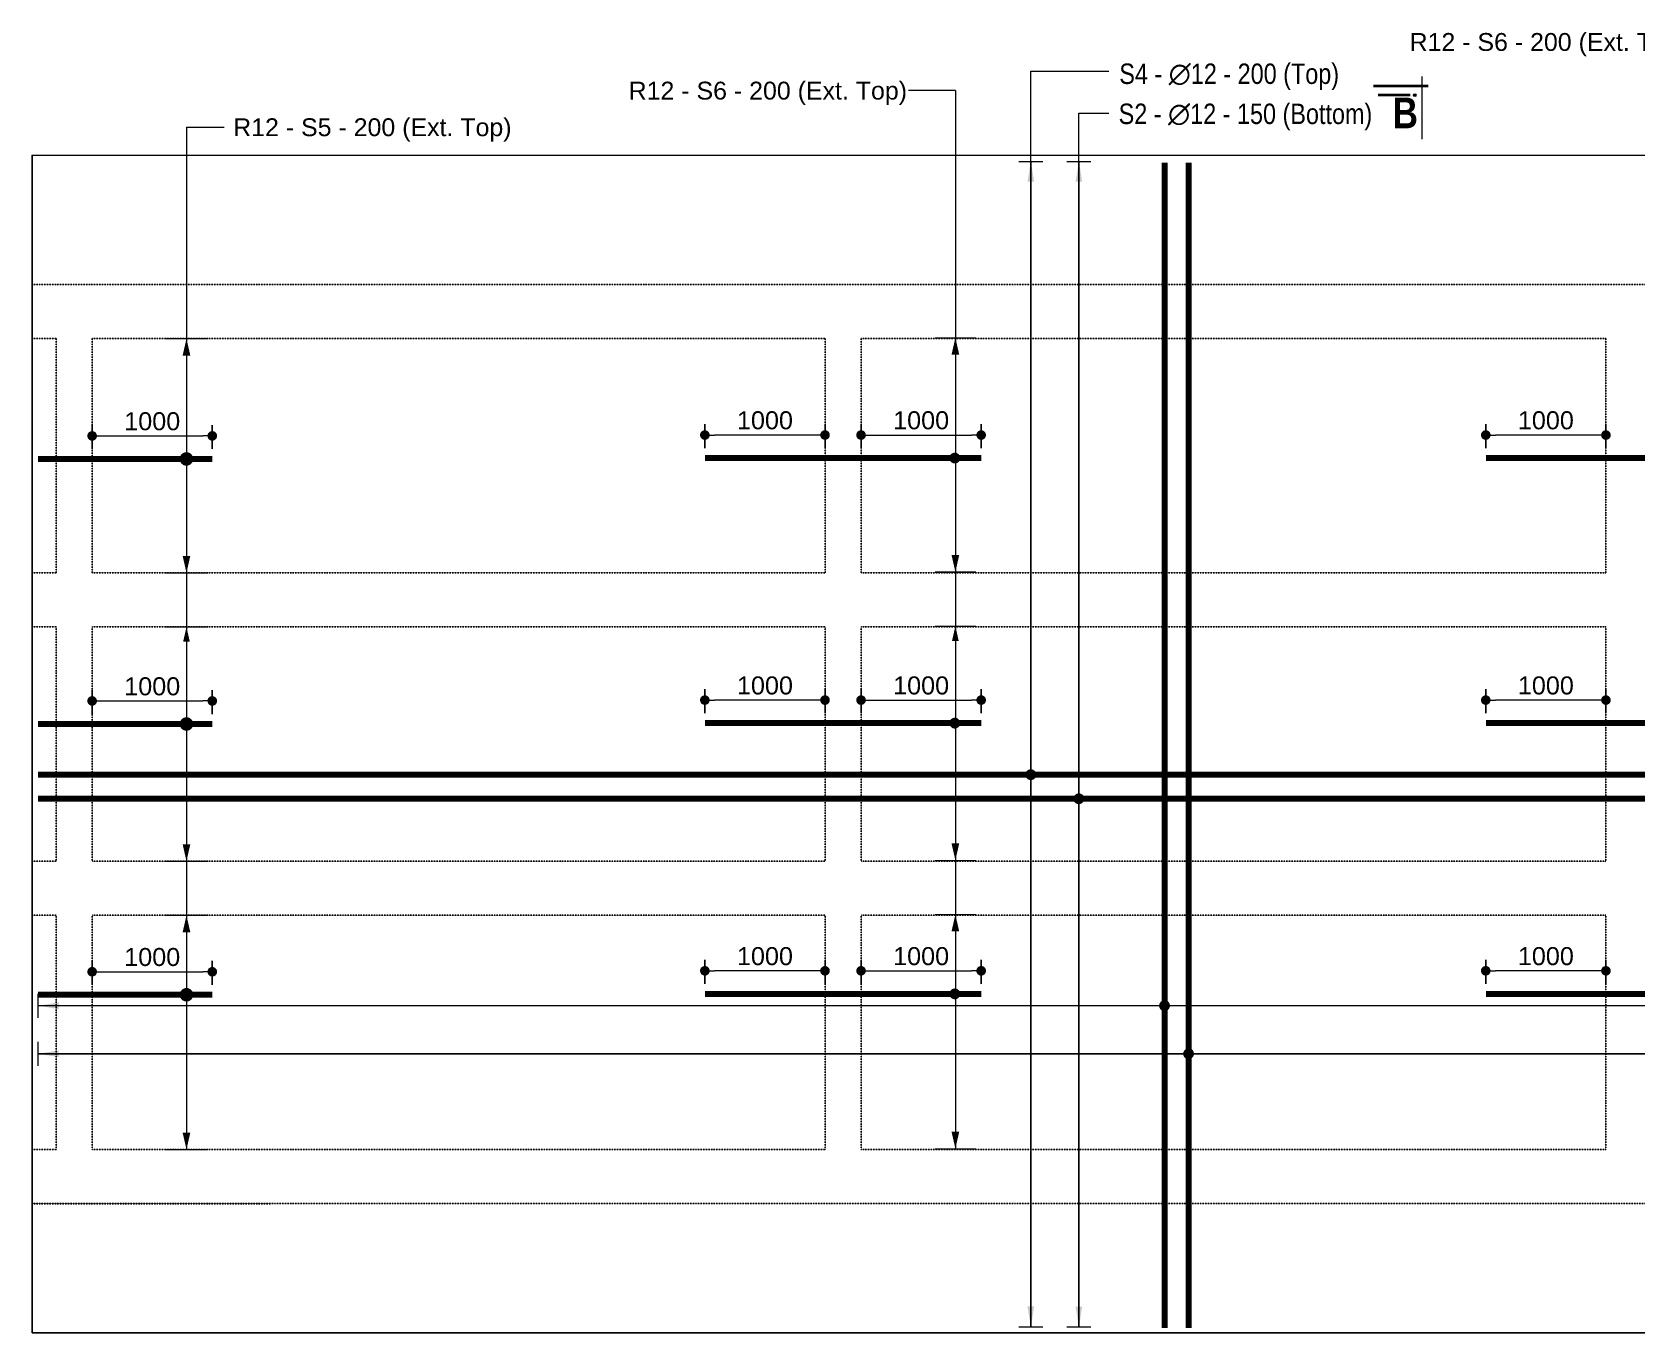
# Model space of a CAD drawing. Header units: millimetres. Extents: x 95937 to 362296, y -118999 to 39765.
# Drawn here: x 120548 to 133906, y 28872 to 39699 of the extents above; entities that cross this region are included whole.
import ezdxf

# ---------------------------------------------------------------- set-up
doc = ezdxf.new("R2010")
doc.units = ezdxf.units.MM
doc.header["$LTSCALE"] = 0.2
doc.header["$PDMODE"] = 2
doc.linetypes.add('DASHED', pattern=[0.75, 0.5, -0.25])
for name, color, linetype, lineweight in [('Ber', 12, 'Continuous', 35), ('Ber_Top', 80, 'DASHED', 30), ('Border', 250, 'Continuous', 20), ('Dim Arrow', 150, 'Continuous', 9), ('Dim Arrow @ 85', 150, 'Continuous', 9), ('Dimision', 94, 'Continuous', 15), ('Section Marks', 7, 'Continuous', 15), ('Text', 7, 'Continuous', 5), ('Text @ 85', 7, 'Continuous', 5), ('Text_Normal @ 85', 7, 'Continuous', 25)]:
    doc.layers.add(name, color=color, linetype=linetype, lineweight=lineweight)
doc.layers.add('Deck Slab', color=200, linetype='Continuous')
doc.layers.add('Girder Line', color=200, linetype='Continuous')
doc.styles.get("Standard").update_dxf_attribs({"font": 'arial.ttf'})
doc.styles.add('SWIS_B_N', font='swisscb.ttf', dxfattribs={"height": 2})
doc.styles.add('SWIS_R_N', font='swissc.ttf', dxfattribs={"height": 2})
doc.dimstyles.new('Closed_Arrow', dxfattribs={"dimtxt": 2, "dimasz": 2, "dimexe": 1.25, "dimexo": 0.75, "dimgap": 0.75, "dimtad": 2, "dimdec": 0, "dimzin": 0, "dimdsep": 46, "dimtxsty": 'SWIS_R_N', "dimblk": 'DOT', "dimcen": 0.5, "dimadec": 0, "dimazin": 0, "dimtfac": 1, "dimtdec": 0, "dimtofl": 0, "dimtmove": 0, "dimatfit": 3, "dimfxl": 1.25, "dimfxlon": 1, "dimtolj": 1, "dimtzin": 0, "dimarcsym": 0})
doc.dimstyles.new('ISO-25', dxfattribs={"dimtxt": 75, "dimasz": 45, "dimexe": 125, "dimexo": 75.625, "dimgap": 60, "dimtad": 1, "dimdec": 0, "dimtxsty": 'Standard', "dimblk": 'DOT', "dimcen": 52.5, "dimclrd": 256, "dimclre": 256, "dimclrt": 256, "dimadec": 0, "dimazin": 0, "dimtfac": 1, "dimtdec": 0, "dimtix": 1, "dimtmove": 0, "dimatfit": 3, "dimldrblk": 'DOT', "dimfxl": 1, "dimlwd": -1, "dimarcsym": 0})

# ---------------------------------------------------------------- blocks, each defined once
blk = doc.blocks.new('_Dot')
at = {"color": 0, "linetype": 'ByBlock', "lineweight": -2}
blk.add_line((-0.5, 0), (-1, 0), dxfattribs=at)
at = {"color": 0, "linetype": 'ByBlock', "const_width": 0.5}
blk.add_lwpolyline([(-0.25, 0, 1), (0.25, 0, 1)], format="xyb", close=True, dxfattribs=at)
blk = doc.blocks.new('*D262')
at = {"layer": 'Defpoints', "color": 0, "ltscale": 10, "transparency": 16777216}
for p in [(128448, 36345), (127448, 36161), (128448, 36161)]:
    blk.add_point(p, dxfattribs=at)
at = {"layer": 'Dimision', "lineweight": -2, "ltscale": 10, "transparency": 16777216}
for p, q in [((127448, 36236), (127448, 36435)), ((128448, 36236), (128448, 36435))]:
    blk.add_line(p, q, dxfattribs=at)
at = {"layer": 'Dimision', "ltscale": 10, "transparency": 16777216}
blk.add_line((127528, 36345), (128368, 36345), dxfattribs=at)
at = {"layer": 'Dimision', "ltscale": 10, "transparency": 16777216, "xscale": 80, "yscale": 80, "zscale": 80, "rotation": 180}
blk.add_blockref('_Dot', (127448, 36345), dxfattribs=at)
at = {"layer": 'Dimision', "ltscale": 10, "transparency": 16777216, "xscale": 80, "yscale": 80, "zscale": 80}
blk.add_blockref('_Dot', (128448, 36345), dxfattribs=at)
at = {"layer": 'Dimision', "lineweight": 13, "ltscale": 10, "transparency": 16777216, "insert": (127948, 36467), "char_height": 150, "attachment_point": 5}
blk.add_mtext('1000', dxfattribs=at)
blk = doc.blocks.new('*D263')
at = {"layer": 'Defpoints', "color": 0, "ltscale": 10, "transparency": 16777216}
for p in [(126148, 36345), (126148, 36161), (127148, 36161)]:
    blk.add_point(p, dxfattribs=at)
at = {"layer": 'Dimision', "lineweight": -2, "ltscale": 10, "transparency": 16777216}
for p, q in [((126148, 36236), (126148, 36435)), ((127148, 36236), (127148, 36435))]:
    blk.add_line(p, q, dxfattribs=at)
at = {"layer": 'Dimision', "ltscale": 10, "transparency": 16777216}
blk.add_line((127068, 36345), (126228, 36345), dxfattribs=at)
at = {"layer": 'Dimision', "ltscale": 10, "transparency": 16777216, "xscale": 80, "yscale": 80, "zscale": 80, "rotation": 180}
blk.add_blockref('_Dot', (126148, 36345), dxfattribs=at)
at = {"layer": 'Dimision', "ltscale": 10, "transparency": 16777216, "xscale": 80, "yscale": 80, "zscale": 80}
blk.add_blockref('_Dot', (127148, 36345), dxfattribs=at)
at = {"layer": 'Dimision', "lineweight": 13, "ltscale": 10, "transparency": 16777216, "insert": (126648, 36467), "char_height": 150, "attachment_point": 5}
blk.add_mtext('1000', dxfattribs=at)
blk = doc.blocks.new('*D264')
at = {"layer": 'Defpoints', "color": 0, "ltscale": 10, "transparency": 16777216}
for p in [(128448, 34139), (127448, 33955), (128448, 33955)]:
    blk.add_point(p, dxfattribs=at)
at = {"layer": 'Dimision', "lineweight": -2, "ltscale": 10, "transparency": 16777216}
for p, q in [((127448, 34030), (127448, 34229)), ((128448, 34030), (128448, 34229))]:
    blk.add_line(p, q, dxfattribs=at)
at = {"layer": 'Dimision', "ltscale": 10, "transparency": 16777216}
blk.add_line((127528, 34139), (128368, 34139), dxfattribs=at)
at = {"layer": 'Dimision', "ltscale": 10, "transparency": 16777216, "xscale": 80, "yscale": 80, "zscale": 80, "rotation": 180}
blk.add_blockref('_Dot', (127448, 34139), dxfattribs=at)
at = {"layer": 'Dimision', "ltscale": 10, "transparency": 16777216, "xscale": 80, "yscale": 80, "zscale": 80}
blk.add_blockref('_Dot', (128448, 34139), dxfattribs=at)
at = {"layer": 'Dimision', "lineweight": 13, "ltscale": 10, "transparency": 16777216, "insert": (127948, 34260), "char_height": 150, "attachment_point": 5}
blk.add_mtext('1000', dxfattribs=at)
blk = doc.blocks.new('*D265')
at = {"layer": 'Defpoints', "color": 0, "ltscale": 10, "transparency": 16777216}
for p in [(126148, 34139), (126148, 33955), (127148, 33955)]:
    blk.add_point(p, dxfattribs=at)
at = {"layer": 'Dimision', "lineweight": -2, "ltscale": 10, "transparency": 16777216}
for p, q in [((126148, 34030), (126148, 34229)), ((127148, 34030), (127148, 34229))]:
    blk.add_line(p, q, dxfattribs=at)
at = {"layer": 'Dimision', "ltscale": 10, "transparency": 16777216}
blk.add_line((127068, 34139), (126228, 34139), dxfattribs=at)
at = {"layer": 'Dimision', "ltscale": 10, "transparency": 16777216, "xscale": 80, "yscale": 80, "zscale": 80, "rotation": 180}
blk.add_blockref('_Dot', (126148, 34139), dxfattribs=at)
at = {"layer": 'Dimision', "ltscale": 10, "transparency": 16777216, "xscale": 80, "yscale": 80, "zscale": 80}
blk.add_blockref('_Dot', (127148, 34139), dxfattribs=at)
at = {"layer": 'Dimision', "lineweight": 13, "ltscale": 10, "transparency": 16777216, "insert": (126648, 34260), "char_height": 150, "attachment_point": 5}
blk.add_mtext('1000', dxfattribs=at)
blk = doc.blocks.new('*D266')
at = {"layer": 'Defpoints', "color": 0, "ltscale": 10, "transparency": 16777216}
for p in [(128448, 31886), (127448, 31701), (128448, 31701)]:
    blk.add_point(p, dxfattribs=at)
at = {"layer": 'Dimision', "lineweight": -2, "ltscale": 10, "transparency": 16777216}
for p, q in [((127448, 31777), (127448, 31976)), ((128448, 31777), (128448, 31976))]:
    blk.add_line(p, q, dxfattribs=at)
at = {"layer": 'Dimision', "ltscale": 10, "transparency": 16777216}
blk.add_line((127528, 31886), (128368, 31886), dxfattribs=at)
at = {"layer": 'Dimision', "ltscale": 10, "transparency": 16777216, "xscale": 80, "yscale": 80, "zscale": 80, "rotation": 180}
blk.add_blockref('_Dot', (127448, 31886), dxfattribs=at)
at = {"layer": 'Dimision', "ltscale": 10, "transparency": 16777216, "xscale": 80, "yscale": 80, "zscale": 80}
blk.add_blockref('_Dot', (128448, 31886), dxfattribs=at)
at = {"layer": 'Dimision', "lineweight": 13, "ltscale": 10, "transparency": 16777216, "insert": (127948, 32007), "char_height": 150, "attachment_point": 5}
blk.add_mtext('1000', dxfattribs=at)
blk = doc.blocks.new('*D267')
at = {"layer": 'Defpoints', "color": 0, "ltscale": 10, "transparency": 16777216}
for p in [(126148, 31886), (126148, 31701), (127148, 31701)]:
    blk.add_point(p, dxfattribs=at)
at = {"layer": 'Dimision', "lineweight": -2, "ltscale": 10, "transparency": 16777216}
for p, q in [((126148, 31777), (126148, 31976)), ((127148, 31777), (127148, 31976))]:
    blk.add_line(p, q, dxfattribs=at)
at = {"layer": 'Dimision', "ltscale": 10, "transparency": 16777216}
blk.add_line((127068, 31886), (126228, 31886), dxfattribs=at)
at = {"layer": 'Dimision', "ltscale": 10, "transparency": 16777216, "xscale": 80, "yscale": 80, "zscale": 80, "rotation": 180}
blk.add_blockref('_Dot', (126148, 31886), dxfattribs=at)
at = {"layer": 'Dimision', "ltscale": 10, "transparency": 16777216, "xscale": 80, "yscale": 80, "zscale": 80}
blk.add_blockref('_Dot', (127148, 31886), dxfattribs=at)
at = {"layer": 'Dimision', "lineweight": 13, "ltscale": 10, "transparency": 16777216, "insert": (126648, 32007), "char_height": 150, "attachment_point": 5}
blk.add_mtext('1000', dxfattribs=at)
blk = doc.blocks.new('*D269')
at = {"layer": 'Defpoints', "color": 0, "ltscale": 10, "transparency": 16777216}
for p in [(132648, 36345), (132648, 36161), (133648, 36161)]:
    blk.add_point(p, dxfattribs=at)
at = {"layer": 'Dimision', "lineweight": -2, "ltscale": 10, "transparency": 16777216}
for p, q in [((132648, 36236), (132648, 36435)), ((133648, 36236), (133648, 36435))]:
    blk.add_line(p, q, dxfattribs=at)
at = {"layer": 'Dimision', "ltscale": 10, "transparency": 16777216}
blk.add_line((133568, 36345), (132728, 36345), dxfattribs=at)
at = {"layer": 'Dimision', "ltscale": 10, "transparency": 16777216, "xscale": 80, "yscale": 80, "zscale": 80, "rotation": 180}
blk.add_blockref('_Dot', (132648, 36345), dxfattribs=at)
at = {"layer": 'Dimision', "ltscale": 10, "transparency": 16777216, "xscale": 80, "yscale": 80, "zscale": 80}
blk.add_blockref('_Dot', (133648, 36345), dxfattribs=at)
at = {"layer": 'Dimision', "lineweight": 13, "ltscale": 10, "transparency": 16777216, "insert": (133148, 36467), "char_height": 150, "attachment_point": 5}
blk.add_mtext('1000', dxfattribs=at)
blk = doc.blocks.new('*D271')
at = {"layer": 'Defpoints', "color": 0, "ltscale": 10, "transparency": 16777216}
for p in [(132648, 34139), (132648, 33955), (133648, 33955)]:
    blk.add_point(p, dxfattribs=at)
at = {"layer": 'Dimision', "lineweight": -2, "ltscale": 10, "transparency": 16777216}
for p, q in [((132648, 34030), (132648, 34229)), ((133648, 34030), (133648, 34229))]:
    blk.add_line(p, q, dxfattribs=at)
at = {"layer": 'Dimision', "ltscale": 10, "transparency": 16777216}
blk.add_line((133568, 34139), (132728, 34139), dxfattribs=at)
at = {"layer": 'Dimision', "ltscale": 10, "transparency": 16777216, "xscale": 80, "yscale": 80, "zscale": 80, "rotation": 180}
blk.add_blockref('_Dot', (132648, 34139), dxfattribs=at)
at = {"layer": 'Dimision', "ltscale": 10, "transparency": 16777216, "xscale": 80, "yscale": 80, "zscale": 80}
blk.add_blockref('_Dot', (133648, 34139), dxfattribs=at)
at = {"layer": 'Dimision', "lineweight": 13, "ltscale": 10, "transparency": 16777216, "insert": (133148, 34260), "char_height": 150, "attachment_point": 5}
blk.add_mtext('1000', dxfattribs=at)
blk = doc.blocks.new('*D273')
at = {"layer": 'Defpoints', "color": 0, "ltscale": 10, "transparency": 16777216}
for p in [(132648, 31886), (132648, 31701), (133648, 31701)]:
    blk.add_point(p, dxfattribs=at)
at = {"layer": 'Dimision', "lineweight": -2, "ltscale": 10, "transparency": 16777216}
for p, q in [((132648, 31777), (132648, 31976)), ((133648, 31777), (133648, 31976))]:
    blk.add_line(p, q, dxfattribs=at)
at = {"layer": 'Dimision', "ltscale": 10, "transparency": 16777216}
blk.add_line((133568, 31886), (132728, 31886), dxfattribs=at)
at = {"layer": 'Dimision', "ltscale": 10, "transparency": 16777216, "xscale": 80, "yscale": 80, "zscale": 80, "rotation": 180}
blk.add_blockref('_Dot', (132648, 31886), dxfattribs=at)
at = {"layer": 'Dimision', "ltscale": 10, "transparency": 16777216, "xscale": 80, "yscale": 80, "zscale": 80}
blk.add_blockref('_Dot', (133648, 31886), dxfattribs=at)
at = {"layer": 'Dimision', "lineweight": 13, "ltscale": 10, "transparency": 16777216, "insert": (133148, 32007), "char_height": 150, "attachment_point": 5}
blk.add_mtext('1000', dxfattribs=at)
blk = doc.blocks.new('*D274')
at = {"layer": 'Defpoints', "color": 0, "ltscale": 10, "transparency": 16777216}
for p in [(122048, 36338), (121048, 36153), (122048, 36153)]:
    blk.add_point(p, dxfattribs=at)
at = {"layer": 'Dimision', "lineweight": -2, "ltscale": 10, "transparency": 16777216}
for p, q in [((121048, 36229), (121048, 36428)), ((122048, 36229), (122048, 36428))]:
    blk.add_line(p, q, dxfattribs=at)
at = {"layer": 'Dimision', "ltscale": 10, "transparency": 16777216}
blk.add_line((121128, 36338), (121968, 36338), dxfattribs=at)
at = {"layer": 'Dimision', "ltscale": 10, "transparency": 16777216, "xscale": 80, "yscale": 80, "zscale": 80, "rotation": 180}
blk.add_blockref('_Dot', (121048, 36338), dxfattribs=at)
at = {"layer": 'Dimision', "ltscale": 10, "transparency": 16777216, "xscale": 80, "yscale": 80, "zscale": 80}
blk.add_blockref('_Dot', (122048, 36338), dxfattribs=at)
at = {"layer": 'Dimision', "lineweight": 13, "ltscale": 10, "transparency": 16777216, "insert": (121548, 36459), "char_height": 150, "attachment_point": 5}
blk.add_mtext('1000', dxfattribs=at)
blk = doc.blocks.new('*D275')
at = {"layer": 'Defpoints', "color": 0, "ltscale": 10, "transparency": 16777216}
for p in [(122048, 34132), (121048, 33947), (122048, 33947)]:
    blk.add_point(p, dxfattribs=at)
at = {"layer": 'Dimision', "lineweight": -2, "ltscale": 10, "transparency": 16777216}
for p, q in [((121048, 34023), (121048, 34222)), ((122048, 34023), (122048, 34222))]:
    blk.add_line(p, q, dxfattribs=at)
at = {"layer": 'Dimision', "ltscale": 10, "transparency": 16777216}
blk.add_line((121128, 34132), (121968, 34132), dxfattribs=at)
at = {"layer": 'Dimision', "ltscale": 10, "transparency": 16777216, "xscale": 80, "yscale": 80, "zscale": 80, "rotation": 180}
blk.add_blockref('_Dot', (121048, 34132), dxfattribs=at)
at = {"layer": 'Dimision', "ltscale": 10, "transparency": 16777216, "xscale": 80, "yscale": 80, "zscale": 80}
blk.add_blockref('_Dot', (122048, 34132), dxfattribs=at)
at = {"layer": 'Dimision', "lineweight": 13, "ltscale": 10, "transparency": 16777216, "insert": (121548, 34253), "char_height": 150, "attachment_point": 5}
blk.add_mtext('1000', dxfattribs=at)
blk = doc.blocks.new('*D276')
at = {"layer": 'Defpoints', "color": 0, "ltscale": 10, "transparency": 16777216}
for p in [(122048, 31878), (121048, 31694), (122048, 31694)]:
    blk.add_point(p, dxfattribs=at)
at = {"layer": 'Dimision', "lineweight": -2, "ltscale": 10, "transparency": 16777216}
for p, q in [((121048, 31770), (121048, 31968)), ((122048, 31770), (122048, 31968))]:
    blk.add_line(p, q, dxfattribs=at)
at = {"layer": 'Dimision', "ltscale": 10, "transparency": 16777216}
blk.add_line((121128, 31878), (121968, 31878), dxfattribs=at)
at = {"layer": 'Dimision', "ltscale": 10, "transparency": 16777216, "xscale": 80, "yscale": 80, "zscale": 80, "rotation": 180}
blk.add_blockref('_Dot', (121048, 31878), dxfattribs=at)
at = {"layer": 'Dimision', "ltscale": 10, "transparency": 16777216, "xscale": 80, "yscale": 80, "zscale": 80}
blk.add_blockref('_Dot', (122048, 31878), dxfattribs=at)
at = {"layer": 'Dimision', "lineweight": 13, "ltscale": 10, "transparency": 16777216, "insert": (121548, 32000), "char_height": 150, "attachment_point": 5}
blk.add_mtext('1000', dxfattribs=at)

msp = doc.modelspace()

# ---------------------------------------------------------------- hatches: boundary and pattern name
at = {"layer": 'Section Marks'}
msp.add_hatch(color=256, dxfattribs=at).paths.add_polyline_path([(132056.3, 39163.2, -1), (132056.3, 39185.2, -1)])

# ---------------------------------------------------------------- linework, layer by layer
at = {"layer": 'Ber', "color": 1, "lineweight": 53, "ltscale": 0.6, "const_width": 50}
for points in [[(130174.1, 38612.4), (130174.1, 28912.4)], [(120598.2, 33318), (140506.4, 33318.9)]]:
    msp.add_lwpolyline(points, dxfattribs=at)
at = {"layer": 'Ber_Top', "lineweight": 53, "ltscale": 20, "const_width": 50}
for points in [[(129973.9, 38612.4), (129973.9, 28912.4)], [(120598.2, 36146.1), (122048.2, 36146.1)], [(126148.2, 36153.4), (128448.2, 36153.4)], [(132648.5, 36153.4), (134948.5, 36153.4)], [(120598.2, 33940), (122048.2, 33940)], [(126148.2, 33947.3), (128448.2, 33947.3)], [(132648.5, 33947.3), (134948.5, 33947.3)], [(120598.2, 33518.4), (140506.4, 33519.2)], [(120598.2, 31686.7), (122048.2, 31686.7)], [(126148.2, 31694), (128448.2, 31694)], [(132648.5, 31694), (134948.5, 31694)]]:
    msp.add_lwpolyline(points, dxfattribs=at)
at = {"layer": 'Border', "color": 7, "lineweight": 13, "ltscale": 10}
for points in [[(128233.2, 39212.2), (127841.9, 39212.2)], [(128233.2, 39212.2), (128233.2, 30405.4)], [(121833.2, 38907.5), (121833.2, 30398.1)], [(121833.2, 38907.5), (122148, 38907.5)], [(121664.2, 37147.8), (122002.1, 37147.8)], [(128064.2, 37155.1), (128402.1, 37155.1)], [(121664.2, 35198.1), (122002.1, 35198.1)], [(128064.2, 35205.4), (128402.1, 35205.4)], [(121664.2, 34747.9), (122002.1, 34747.9)], [(128064.2, 34755.2), (128402.1, 34755.2)], [(121664.2, 32797.9), (122002.1, 32797.9)], [(128064.2, 32805.2), (128402.1, 32805.2)], [(121664.2, 32347.8), (122002.1, 32347.8)], [(128064.2, 32355.1), (128402.1, 32355.1)], [(121664.2, 30398.1), (122002.1, 30398.1)], [(128064.2, 30405.4), (128402.1, 30405.4)]]:
    msp.add_lwpolyline(points, dxfattribs=at)
at = {"layer": 'Border', "color": 2, "ltscale": 10}
for points in [[(121833.2, 37147.8, 0, 64, 0), (121833.2, 37006.5, 64, 64, 0)], [(128233.2, 37155.1, 0, 64, 0), (128233.2, 37013.8, 64, 64, 0)], [(121833.2, 35198.1, 0, 64, 0), (121833.2, 35339.4, 64, 64, 0)], [(128233.2, 35205.4, 0, 64, 0), (128233.2, 35346.7, 64, 64, 0)], [(121833.2, 34747.9, 0, 56, 0), (121833.2, 34624.3, 56, 56, 0)], [(128233.2, 34755.2, 0, 56, 0), (128233.2, 34631.6, 56, 56, 0)], [(121833.2, 32797.9, 0, 64, 0), (121833.2, 32939.3, 64, 64, 0)], [(128233.2, 32805.2, 0, 64, 0), (128233.2, 32946.6, 64, 64, 0)], [(121833.2, 32347.8, 0, 64, 0), (121833.2, 32206.5, 64, 64, 0)], [(128233.2, 32355.1, 0, 64, 0), (128233.2, 32213.8, 64, 64, 0)], [(121833.2, 30398.1, 0, 64, 0), (121833.2, 30539.4, 64, 64, 0)], [(128233.2, 30405.4, 0, 64, 0), (128233.2, 30546.7, 64, 64, 0)]]:
    msp.add_lwpolyline(points, format="xyseb", dxfattribs=at)
for points, const_width in [([(121804.7, 36146.1, 1), (121861.7, 36146.1, 1)], 55.5), ([(128205.6, 36153.4, 1), (128251.2, 36153.4, 1)], 44.4), ([(121804.7, 33940, 1), (121861.7, 33940, 1)], 55.5), ([(128205.6, 33947.3, 1), (128251.2, 33947.3, 1)], 44.4), ([(128838.5, 33518.4, 1), (128884.1, 33518.4, 1)], 44.4), ([(129238.5, 33318, 1), (129284.1, 33318, 1)], 44.4), ([(121804.7, 31686.7, -1), (121861.7, 31686.7, -1)], 55.5), ([(128205.6, 31694, 1), (128251.2, 31694, 1)], 44.4), ([(129951.1, 31595.4, 1), (129996.7, 31595.4, 1)], 44.4), ([(130151.3, 31195.4, 1), (130196.9, 31195.4, 1)], 44.4)]:
    msp.add_lwpolyline(points, format="xyb", close=True, dxfattribs=dict(at, const_width=const_width))
at = {"layer": 'Deck Slab'}
msp.add_lwpolyline([(120548.2, 28872.9), (120548.2, 38672.9), (140556.4, 38673.9), (140556.4, 28873.9), (120548.2, 28872.4)], dxfattribs=at)
at = {"layer": 'Dim Arrow', "ltscale": 20}
for points in [[(128861.3, 30397.9), (128861.3, 39372.8), (129511.3, 39372.8)], [(129261.3, 30397.9), (129261.3, 39022.8), (129511.3, 39022.8)], [(128761.3, 38622.8), (128961.3, 38622.8)], [(129161.3, 38622.9), (129361.3, 38622.9)], [(120598.2, 31495.4), (120598.2, 31695.4)], [(120598.2, 31095.4), (120598.2, 31295.4)], [(128761.3, 28922), (128961.3, 28922)], [(129161.3, 28922.1), (129361.3, 28922.1)]]:
    msp.add_lwpolyline(points, dxfattribs=at)
at = {"layer": 'Girder Line', "linetype": 'DASHED', "ltscale": 0.15}
for p, q in [((120548.2, 37597.9), (140556.6, 37598.9)), ((120548.2, 37597.4), (140556.4, 37598.3)), ((120548.2, 37147.9), (120748.2, 37147.9)), ((120748.2, 37147.9), (120748.2, 35197.9)), ((121048.2, 37147.9), (121048.2, 35197.9)), ((121048.2, 37147.9), (127148.2, 37147.9)), ((127148.2, 37147.9), (127148.2, 35197.9)), ((127448.2, 37147.9), (133648.5, 37147.9)), ((127448.2, 37147.9), (127448.2, 35197.9)), ((133648.5, 37147.9), (133648.5, 35197.9)), ((120548.2, 35197.9), (120748.2, 35197.9)), ((121048.2, 35197.9), (127148.2, 35197.9)), ((127448.2, 35197.9), (133648.5, 35197.9)), ((120548.2, 34747.9), (120748.2, 34747.9)), ((120748.2, 34747.9), (120748.2, 32797.9)), ((121048.2, 34747.9), (121048.2, 32797.9)), ((121048.2, 34747.9), (127148.2, 34747.9)), ((127148.2, 34747.9), (127148.2, 32797.9)), ((127448.2, 34747.9), (127448.2, 32797.9)), ((127448.2, 34747.9), (133648.5, 34747.9)), ((133648.5, 34747.9), (133648.5, 32797.9)), ((120548.2, 32797.9), (120748.2, 32797.9)), ((121048.2, 32797.9), (127148.2, 32797.9)), ((127448.2, 32797.9), (133648.5, 32797.9)), ((120548.2, 32347.9), (120748.2, 32347.9)), ((120748.2, 32347.9), (120748.2, 30398.5)), ((121048.2, 32347.9), (121048.2, 30398.5)), ((121048.2, 32347.9), (127148.2, 32347.9)), ((127148.2, 32347.9), (127148.2, 30398.5)), ((127448.2, 32347.9), (133648.5, 32347.9)), ((127448.2, 32347.9), (127448.2, 30398.5)), ((133648.5, 32347.9), (133648.5, 30398.5)), ((120548.2, 30398.5), (120748.2, 30398.5)), ((121048.2, 30398.5), (127148.2, 30398.5)), ((127448.2, 30398.5), (133648.5, 30398.5)), ((120548.2, 29948.5), (140556.6, 29949.4)), ((120548.2, 29947.9), (140556.4, 29948.9))]:
    msp.add_line(p, q, dxfattribs=at)
at = {"layer": 'Section Marks'}
msp.add_line((132117.8, 38808.9), (132117.8, 39328.8), dxfattribs=at)
at = {"layer": 'Section Marks', "const_width": 22}
for points in [[(132169, 39251.1), (131712.5, 39251.1)], [(132019.8, 39174.2), (131751.1, 39174.2)]]:
    msp.add_lwpolyline(points, dxfattribs=at)
at = {"layer": 'Section Marks'}
msp.add_circle((132056.3, 39174.2), 11, dxfattribs=at)

# ---------------------------------------------------------------- texts
at = {"layer": 'Text'}
for s, p in [('R12 - S6 - 200 (Ext. Top)', (132013.8, 39542.3)), ('R12 - S6 - 200 (Ext. Top)', (125513.6, 39137.4)), ('R12 - S5 - 200 (Ext. Top)', (122222, 38832.7))]:
    msp.add_text(s, height=148.5, dxfattribs=at).set_placement(p)
at = {"layer": 'Text @ 85', "style": 'SWIS_B_N'}
msp.add_text('B', height=255, dxfattribs=at).set_placement((131872.4, 38898.4))
at = {"layer": 'Text_Normal @ 85', "ltscale": 20, "char_height": 170, "width": 2204.37, "attachment_point": 1, "style": 'SWIS_R_N'}
for s, insert in [('S4 - ∅12 - 200 (Top)', (129597.7, 39437.2)), ('S2 - ∅12 - 150 (Bottom)', (129592.3, 39103.5))]:
    msp.add_mtext(s, dxfattribs=dict(at, insert=insert))

# ---------------------------------------------------------------- dimensions: what is measured, and where the dimension line sits
at = {"layer": 'Dimision', "lineweight": 13, "ltscale": 10}
for base, p1, p2, picture, middle in [((122048.2, 36337.8), (121048.2, 36153.4), (122048.2, 36153.4), '*D274', (121548.2, 36459.4)), ((128448.2, 36345.1), (127448.2, 36160.7), (128448.2, 36160.7), '*D262', (127948.2, 36466.7)), ((122048.2, 34131.6), (121048.2, 33947.3), (122048.2, 33947.3), '*D275', (121548.2, 34253.2)), ((128448.2, 34138.9), (127448.2, 33954.6), (128448.2, 33954.6), '*D264', (127948.2, 34260.5)), ((122048.2, 31878.3), (121048.2, 31694), (122048.2, 31694), '*D276', (121548.2, 31999.9)), ((128448.2, 31885.6), (127448.2, 31701.3), (128448.2, 31701.3), '*D266', (127948.2, 32007.2))]:
    dim = msp.add_linear_dim(base=base, p1=p1, p2=p2, dimstyle='ISO-25', override={"dimtxt": 150, "dimasz": 80, "dimexe": 90, "dimgap": 45}, dxfattribs=at)
    dim.commit()
    dim.dimension.update_dxf_attribs({"geometry": picture, "text_midpoint": middle})
for base, p1, p2, picture, middle in [((126148.2, 36345.1), (127148.2, 36160.7), (126148.2, 36160.7), '*D263', (126648.2, 36466.7)), ((132648.5, 36345.1), (133648.5, 36160.7), (132648.5, 36160.7), '*D269', (133148.5, 36466.7)), ((126148.2, 34138.9), (127148.2, 33954.6), (126148.2, 33954.6), '*D265', (126648.2, 34260.5)), ((132648.5, 34138.9), (133648.5, 33954.6), (132648.5, 33954.6), '*D271', (133148.5, 34260.5)), ((126148.2, 31885.6), (127148.2, 31701.3), (126148.2, 31701.3), '*D267', (126648.2, 32007.2)), ((132648.5, 31885.6), (133648.5, 31701.3), (132648.5, 31701.3), '*D273', (133148.5, 32007.2))]:
    dim = msp.add_linear_dim(base=base, p1=p1, p2=p2, angle=180, dimstyle='ISO-25', override={"dimtxt": 150, "dimasz": 80, "dimexe": 90, "dimgap": 45}, dxfattribs=at)
    dim.commit()
    dim.dimension.update_dxf_attribs({"geometry": picture, "text_midpoint": middle})

# ---------------------------------------------------------------- leaders
at = {"layer": 'Dim Arrow @ 85', "ltscale": 20}
for points in [[(128861.3, 28922.3), (128861.3, 38622.9)], [(128861.3, 38622.8), (128861.3, 28922.1)], [(129261.3, 28922.1), (129261.3, 38622.9)], [(129261.3, 38622.9), (129261.3, 28922.1)], [(140506.4, 31596.3), (120598.2, 31595.4)], [(120598.2, 31595.4), (140506.4, 31596.3)], [(140506.4, 31196.3), (120598.2, 31195.4)], [(120598.2, 31195.4), (140506.4, 31196.3)]]:
    msp.add_leader(points, dimstyle='Closed_Arrow', override={"dimscale": 85, "dimgap": 0.75, "dimtad": 0}, dxfattribs=at)

doc.saveas('drawing.dxf')
